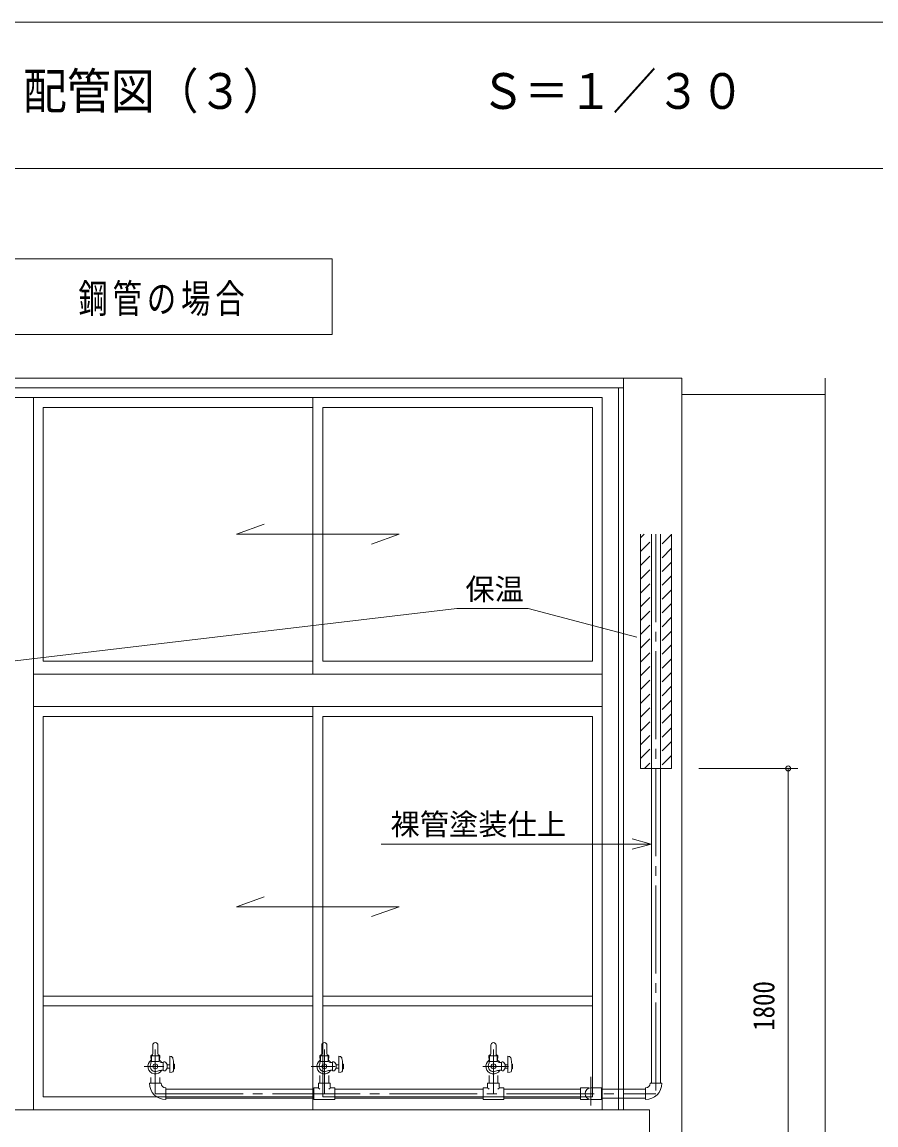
# Model space of a CAD drawing. Units: millimetres, scale not verified, with parts at other scales. Extents: x -12081 to 11949, y -8439 to 8181.
# Drawn here: x 2292 to 4919, y 4790 to 8181 of the extents above; entities that cross this region are included whole.
import ezdxf
from ezdxf.enums import TextEntityAlignment as Align

# ---------------------------------------------------------------- set-up
doc = ezdxf.new("R2010")
doc.units = ezdxf.units.MM
doc.header["$LTSCALE"] = 30
doc.header["$PDMODE"] = 32
doc.header["$PDSIZE"] = 15
doc.linetypes.add('CHAIN2', pattern=[12, 9, -1, 1, -1])
for name, color, linetype, lineweight in [('2-0', 7, 'Continuous', 9), ('3-0', 4, 'Continuous', 9), ('3-1', 7, 'Continuous', 9), ('3-2', 7, 'Continuous', 9), ('E-0', 7, 'Continuous', 9), ('F-2', 5, 'Continuous', 9)]:
    doc.layers.add(name, color=color, linetype=linetype, lineweight=lineweight)
doc.layers.add('2-2', color=7, linetype='Continuous')
doc.styles.add('ＭＳ ゴシック', font='')
doc.styles.get('ＭＳ ゴシック').set_extended_font_data('MS Gothic')

msp = doc.modelspace()

# ---------------------------------------------------------------- linework, layer by layer
at = {"layer": '2-0'}
for p, q in [((3245.53, 7453.08), (2194.97, 7453.08)), ((2194.97, 7220.25), (3245.53, 7220.25)), ((4194.34, 6594.96), (4205.44, 6606.05)), ((4194.34, 6552.53), (4223.14, 6581.33)), ((4260.57, 6576.34), (4289.38, 6605.14)), ((4260.57, 6533.91), (4289.38, 6562.71)), ((4194.34, 6510.1), (4223.14, 6538.9)), ((4260.57, 6491.48), (4289.38, 6520.29)), ((4194.34, 6467.68), (4223.14, 6496.47)), ((4260.57, 6449.06), (4289.38, 6477.86)), ((4194.34, 6425.25), (4223.14, 6454.05)), ((4194.34, 6382.82), (4223.14, 6411.62)), ((4260.57, 6406.63), (4289.38, 6435.43)), ((4260.57, 6364.2), (4289.38, 6393.01)), ((4194.34, 6340.4), (4223.14, 6369.19)), ((4260.57, 6321.78), (4289.38, 6350.58)), ((4194.34, 6297.97), (4223.14, 6326.77)), ((4260.57, 6279.35), (4289.38, 6308.15)), ((4194.34, 6255.54), (4223.14, 6284.34)), ((4194.34, 6213.12), (4223.14, 6241.91)), ((4260.57, 6236.93), (4289.38, 6265.73)), ((4260.57, 6194.5), (4289.38, 6223.3)), ((4194.34, 6170.69), (4223.14, 6199.49)), ((4260.57, 6152.07), (4289.38, 6180.87)), ((4194.34, 6128.26), (4223.14, 6157.06)), ((4260.57, 6109.65), (4289.38, 6138.45)), ((4194.34, 6085.84), (4223.14, 6114.63)), ((4194.34, 6043.41), (4223.14, 6072.21)), ((4260.57, 6067.22), (4289.38, 6096.02)), ((4260.57, 6024.79), (4289.38, 6053.6)), ((4194.34, 6000.98), (4223.14, 6029.78)), ((4260.57, 5982.37), (4289.38, 6011.17)), ((4194.34, 5958.56), (4223.14, 5987.35)), ((4260.57, 5939.94), (4289.38, 5968.74)), ((4194.34, 5916.13), (4223.14, 5944.93)), ((4206.69, 5886.05), (4223.14, 5902.5)), ((4260.57, 5897.51), (4289.38, 5926.32))]:
    msp.add_line(p, q, dxfattribs=at)
at = {"layer": '2-0', "color": 3}
for p, q in [((4194.34, 6606.05), (4194.34, 5886.05)), ((4289.38, 6606.05), (4289.38, 5886.05)), ((4289.38, 5886.05), (4194.34, 5886.05))]:
    msp.add_line(p, q, dxfattribs=at)
at = {"layer": '3-0'}
for p, q in [((4321.86, 7086.05), (2016.76, 7086.05)), ((4141.86, 7056.05), (2016.76, 7056.05)), ((4126.86, 7056.05), (4126.86, 4836.05)), ((4141.86, 7086.05), (4141.86, 4836.05)), ((4321.86, 4161.05), (4321.86, 7086.05)), ((4761.86, 7086.05), (4761.86, 4161.05)), ((2016.76, 7026.05), (4076.83, 7026.05)), ((2326.87, 4836.05), (2326.87, 7026.05)), ((3186.84, 7026.05), (3186.84, 6176.05)), ((4076.83, 7026.05), (4076.83, 4836.05)), ((4761.86, 7036.05), (4321.86, 7036.05)), ((2356.86, 6996.07), (2356.86, 6216.04)), ((2356.86, 6996.07), (3186.84, 6996.07)), ((3216.85, 6996.07), (3216.85, 6216.04)), ((3216.85, 6996.07), (4046.84, 6996.07)), ((4046.84, 6996.07), (4046.84, 6216.04)), ((2951.86, 6606.05), (3036.46, 6636.65)), ((2951.86, 6606.05), (3451.85, 6606.05)), ((3451.85, 6606.05), (3367.24, 6575.45)), ((2356.86, 6216.04), (3186.84, 6216.04)), ((3216.85, 6216.04), (4046.84, 6216.04)), ((2326.87, 6176.05), (4076.83, 6176.05)), ((2326.87, 6076.07), (4076.83, 6076.07)), ((3186.84, 6076.07), (3186.84, 4836.05)), ((2356.86, 6046.06), (2356.86, 4876.04)), ((2356.86, 6046.06), (3186.84, 6046.06)), ((3216.85, 6046.06), (3216.85, 4876.04)), ((3216.85, 6046.06), (4046.84, 6046.06)), ((4046.84, 6046.06), (4046.84, 4876.04)), ((2951.86, 5461.05), (3036.46, 5491.65)), ((2951.86, 5461.05), (3451.85, 5461.05)), ((3451.85, 5461.05), (3367.24, 5430.45)), ((2356.86, 5186.05), (3186.84, 5186.05)), ((2356.86, 5156.05), (3186.84, 5156.05)), ((3216.85, 5186.05), (4046.84, 5186.05)), ((3216.85, 5156.05), (4046.84, 5156.05)), ((2356.86, 4876.04), (3186.84, 4876.04)), ((3216.85, 4876.04), (4046.84, 4876.04)), ((2016.76, 4836.05), (4076.83, 4836.05)), ((2221.86, 4836.05), (4221.86, 4836.05)), ((4221.86, 4836.05), (4221.86, 4461.05))]:
    msp.add_line(p, q, dxfattribs=at)
at = {"layer": '3-0', "color": 7}
for p, q in [((3629.28, 6377.98), (1408.23, 6115.18)), ((3849.14, 6377.98), (4183.18, 6289.43))]:
    msp.add_line(p, q, dxfattribs=at)
at = {"layer": '3-1', "color": 2}
for p, q in [((4228.36, 4918.05), (4228.36, 6606.05)), ((4255.36, 4918.05), (4255.36, 6606.05)), ((2719.86, 4918.05), (2683.86, 4918.05)), ((2719.86, 4918.05), (2683.86, 4918.05)), ((2688.36, 4918.05), (2688.36, 4936.05)), ((2715.36, 4918.05), (2715.36, 4936.05)), ((3203.86, 4918.05), (3203.86, 4906.05)), ((3208.36, 4917.89), (3208.36, 4941.89)), ((3235.36, 4917.89), (3235.36, 4941.89)), ((3723.86, 4918.05), (3723.86, 4906.05)), ((3728.36, 4917.89), (3728.36, 4941.89)), ((3755.36, 4917.89), (3755.36, 4941.89)), ((4223.86, 4918.05), (4259.86, 4918.05)), ((3189.86, 4899.55), (2733.66, 4899.55)), ((2733.86, 4868.05), (2733.86, 4904.05)), ((2733.86, 4868.05), (2733.86, 4904.05)), ((2751.86, 4899.55), (2733.86, 4899.55)), ((3208.26, 4899.65), (3203.27, 4904.64)), ((3235.46, 4899.65), (3240.45, 4904.64)), ((3709.86, 4899.55), (3253.62, 4899.55)), ((3728.26, 4899.65), (3723.27, 4904.64)), ((3755.46, 4899.65), (3760.45, 4904.64)), ((4009.86, 4899.55), (3773.62, 4899.55)), ((4209.86, 4899.55), (4073.86, 4899.55)), ((4209.86, 4868.05), (4209.86, 4904.05)), ((2751.66, 4872.55), (2733.66, 4872.55)), ((3189.86, 4872.55), (2733.86, 4872.55)), ((3709.86, 4872.55), (3253.62, 4872.55)), ((4009.86, 4872.55), (3773.62, 4872.55)), ((4209.86, 4872.55), (4073.86, 4872.55))]:
    msp.add_line(p, q, dxfattribs=at)
at = {"layer": '3-1', "color": 4, "linetype": 'CHAIN2'}
for p, q in [((4241.86, 6606.05), (4241.86, 4886.05)), ((2701.86, 4886.05), (2701.86, 5021.9)), ((3221.86, 4886.05), (3221.86, 5021.9)), ((3741.86, 4886.05), (3741.86, 5021.9)), ((2667.27, 4970.05), (2728.09, 4970.05)), ((3181.04, 4970.05), (3255.46, 4970.05)), ((3709.13, 4970.05), (3787.84, 4970.05)), ((4041.86, 4937.69), (4041.86, 4849.62)), ((2701.86, 4886.05), (4241.86, 4886.05))]:
    msp.add_line(p, q, dxfattribs=at)
at = {"layer": '3-1'}
for p, q in [((3629.28, 6377.98), (3849.14, 6377.98)), ((4373.78, 5886.05), (4678.49, 5886.05)), ((4648.49, 5886.05), (4648.49, 4086.05)), ((4227.04, 5653.6), (4169.08, 5669.13))]:
    msp.add_line(p, q, dxfattribs=at)
at = {"layer": '3-1', "color": 4}
for p, q in [((2711.86, 4970.05), (2691.86, 4970.05)), ((2701.86, 4960.05), (2701.86, 4980.05)), ((3231.86, 4970.05), (3211.86, 4970.05)), ((3221.86, 4960.05), (3221.86, 4980.05)), ((3751.86, 4970.05), (3731.86, 4970.05)), ((3741.86, 4960.05), (3741.86, 4980.05))]:
    msp.add_line(p, q, dxfattribs=at)
at = {"layer": '3-1'}
msp.add_lwpolyline([(3396.9, 5653.6), (4227.04, 5653.6), (4169.08, 5638.07)], dxfattribs=at)
at = {"layer": '3-1', "color": 2}
for points in [[(3239.86, 4906.05), (3239.86, 4918.05), (3203.86, 4918.05)], [(3759.86, 4906.05), (3759.86, 4918.05), (3723.86, 4918.05)], [(3201.86, 4904.05), (3189.86, 4904.05), (3189.86, 4868.05), (3253.86, 4868.05), (3253.86, 4904.05), (3241.86, 4904.05)], [(3721.86, 4904.05), (3709.86, 4904.05), (3709.86, 4868.05), (3773.86, 4868.05), (3773.86, 4904.05), (3761.86, 4904.05)], [(4034.77, 4868.05), (4009.86, 4868.05), (4009.86, 4904.05), (4035.75, 4904.05)], [(4041.86, 4904.05), (4073.86, 4904.05), (4073.86, 4868.05), (4041.86, 4868.05)]]:
    msp.add_lwpolyline(points, dxfattribs=at)
at = {"layer": '3-1', "color": 4}
for centre in [(2701.86, 4970.05), (3221.86, 4970.05), (3741.86, 4970.05)]:
    msp.add_circle(centre, 2, dxfattribs=at)
at = {"layer": '3-1', "color": 2}
for centre, radius, start, end in [((2733.86, 4918.05), 50, 180, 270), ((2733.86, 4918.05), 50, 180, 270), ((2733.86, 4918.05), 14, 180, 270), ((2733.86, 4918.05), 14, 180, 270), ((4209.86, 4918.05), 14, 270, 0), ((4209.86, 4918.05), 50, 270, 0), ((3201.86, 4906.05), 2, 270, 0), ((3241.86, 4906.05), 2, 180, 270), ((3721.86, 4906.05), 2, 270, 0), ((3761.86, 4906.05), 2, 180, 270), ((4041.86, 4886.05), 18, 90, 270)]:
    msp.add_arc(centre, radius, start, end, dxfattribs=at)
at = {"layer": '3-1'}
msp.add_point((4648.49, 5886.05), dxfattribs=at)
at = {"layer": '3-1', "color": 4}
for p in [(2701.86, 4970.05), (3221.86, 4970.05), (3741.86, 4970.05)]:
    msp.add_point(p, dxfattribs=at)
at = {"layer": '3-2'}
for p, q in [((2693.86, 5035.05), (2693.86, 5009.7)), ((2709.86, 5035.44), (2709.86, 5009.7)), ((3213.86, 5035.05), (3213.86, 5009.7)), ((3229.86, 5035.44), (3229.86, 5009.7)), ((3733.86, 5035.05), (3733.86, 5009.7)), ((3749.86, 5035.44), (3749.86, 5009.7)), ((2687.86, 5002.9), (2687.86, 4995.51)), ((2688.36, 4995.05), (2690.01, 4995.05)), ((2688.86, 4995.05), (2688.86, 4986.39)), ((2690.01, 5002.05), (2690.01, 4988.05)), ((2690.01, 5002.05), (2713.71, 5002.05)), ((2690.01, 4988.05), (2690.61, 4985.05)), ((2690.61, 4985.05), (2713.11, 4985.05)), ((2690.86, 5002.55), (2690.86, 5002.05)), ((2691.86, 5005.55), (2692.96, 5005.55)), ((2710.75, 5005.55), (2711.86, 5005.55)), ((2712.86, 5002.55), (2712.86, 5002.05)), ((2713.71, 4988.05), (2713.11, 4985.05)), ((2713.71, 5002.05), (2713.71, 4988.05)), ((2713.71, 4995.05), (2715.36, 4995.05)), ((2714.86, 4995.05), (2714.86, 4987.05)), ((2715.86, 5002.9), (2715.86, 4995.51)), ((2746.61, 5001.05), (2746.61, 4951.55)), ((2746.61, 5001.05), (2749.61, 5000.66)), ((3207.86, 5002.9), (3207.86, 4995.51)), ((3208.36, 4995.05), (3210.01, 4995.05)), ((3208.86, 4995.05), (3208.86, 4986.39)), ((3210.01, 5002.05), (3210.01, 4988.05)), ((3210.01, 5002.05), (3233.71, 5002.05)), ((3210.01, 4988.05), (3210.61, 4985.05)), ((3210.61, 4985.05), (3233.11, 4985.05)), ((3210.86, 5002.55), (3210.86, 5002.05)), ((3211.86, 5005.55), (3212.96, 5005.55)), ((3230.75, 5005.55), (3231.86, 5005.55)), ((3232.86, 5002.55), (3232.86, 5002.05)), ((3233.71, 4988.05), (3233.11, 4985.05)), ((3233.71, 5002.05), (3233.71, 4988.05)), ((3233.71, 4995.05), (3235.36, 4995.05)), ((3234.86, 4995.05), (3234.86, 4987.05)), ((3235.86, 5002.9), (3235.86, 4995.51)), ((3266.61, 5001.05), (3266.61, 4951.55)), ((3266.61, 5001.05), (3269.61, 5000.66)), ((3727.86, 5002.9), (3727.86, 4995.51)), ((3728.36, 4995.05), (3730.01, 4995.05)), ((3728.86, 4995.05), (3728.86, 4986.39)), ((3730.01, 5002.05), (3730.01, 4988.05)), ((3730.01, 5002.05), (3753.71, 5002.05)), ((3730.01, 4988.05), (3730.61, 4985.05)), ((3730.61, 4985.05), (3753.11, 4985.05)), ((3730.86, 5002.55), (3730.86, 5002.05)), ((3731.86, 5005.55), (3732.96, 5005.55)), ((3750.75, 5005.55), (3751.86, 5005.55)), ((3752.86, 5002.55), (3752.86, 5002.05)), ((3753.71, 4988.05), (3753.11, 4985.05)), ((3753.71, 5002.05), (3753.71, 4988.05)), ((3753.71, 4995.05), (3755.36, 4995.05)), ((3754.86, 4995.05), (3754.86, 4987.05)), ((3755.86, 5002.9), (3755.86, 4995.51)), ((3786.61, 5001.05), (3786.61, 4951.55)), ((3786.61, 5001.05), (3789.61, 5000.66)), ((2719.86, 4982.05), (2726.36, 4982.05)), ((2720.62, 4958.05), (2726.36, 4958.05)), ((2726.36, 4982.8), (2726.36, 4957.3)), ((2734.31, 4981.7), (2738.36, 4975.8)), ((2738.36, 4964.3), (2734.31, 4958.41)), ((2738.36, 4975.8), (2738.36, 4964.3)), ((2738.36, 4975.05), (2746.61, 4975.05)), ((2738.36, 4965.05), (2746.61, 4965.05)), ((2752.44, 4951.81), (2746.61, 4951.55)), ((2758.11, 4962.05), (2758.11, 4978.05)), ((2760.6, 4977.05), (2758.11, 4977.05)), ((2760.6, 4963.05), (2758.11, 4963.05)), ((2760.6, 4977.05), (2760.6, 4963.05)), ((3239.86, 4982.05), (3246.36, 4982.05)), ((3240.62, 4958.05), (3246.36, 4958.05)), ((3246.36, 4982.8), (3246.36, 4957.3)), ((3254.31, 4981.7), (3258.36, 4975.8)), ((3258.36, 4964.3), (3254.31, 4958.41)), ((3258.36, 4975.8), (3258.36, 4964.3)), ((3258.36, 4975.05), (3266.61, 4975.05)), ((3258.36, 4965.05), (3266.61, 4965.05)), ((3272.44, 4951.81), (3266.61, 4951.55)), ((3278.11, 4962.05), (3278.11, 4978.05)), ((3280.6, 4977.05), (3278.11, 4977.05)), ((3280.6, 4963.05), (3278.11, 4963.05)), ((3280.6, 4977.05), (3280.6, 4963.05)), ((3759.86, 4982.05), (3766.36, 4982.05)), ((3760.62, 4958.05), (3766.36, 4958.05)), ((3766.36, 4982.8), (3766.36, 4957.3)), ((3774.31, 4981.7), (3778.36, 4975.8)), ((3778.36, 4964.3), (3774.31, 4958.41)), ((3778.36, 4975.8), (3778.36, 4964.3)), ((3778.36, 4975.05), (3786.61, 4975.05)), ((3778.36, 4965.05), (3786.61, 4965.05)), ((3792.44, 4951.81), (3786.61, 4951.55)), ((3798.11, 4962.05), (3798.11, 4978.05)), ((3800.6, 4977.05), (3798.11, 4977.05)), ((3800.6, 4963.05), (3798.11, 4963.05)), ((3800.6, 4977.05), (3800.6, 4963.05))]:
    msp.add_line(p, q, dxfattribs=at)
for centre, radius, start, end in [((2701.86, 5035.05), 8, 0, 180), ((3221.86, 5035.05), 8, 0, 180), ((3741.86, 5035.05), 8, 0, 180), ((2701.86, 4970.05), 23, 124.41745, 328.55099), ((2658.86, 4986.39), 30, 339.19305, 0), ((2691.66, 4999.2), 5.3, 106.21564, 135.80571), ((2691.66, 4999.2), 5.3, 224.19426, 231.49043), ((2689.33, 5007.17), 3, 286.15459, 327.45618), ((2683.86, 5009.7), 10, 314.41504, 0.49806), ((2719.86, 5009.7), 10, 179.50192, 225.58495), ((2714.39, 5007.17), 3, 212.54381, 253.8454), ((2712.06, 4999.2), 5.3, 44.19426, 73.78384), ((2701.86, 4970.05), 23, 31.44899, 55.58253), ((2719.86, 4987.05), 5, 180, 270), ((2712.06, 4999.2), 5.3, 308.50955, 315.80573), ((2748.64, 4993.22), 7.5, 10.89061, 82.56857), ((2628.21, 4970.05), 130.14, 3.52429, 10.89058), ((3221.86, 4970.05), 23, 124.41745, 328.55099), ((3178.86, 4986.39), 30, 339.19305, 0), ((3211.66, 4999.2), 5.3, 106.21564, 135.80571), ((3211.66, 4999.2), 5.3, 224.19426, 231.49043), ((3209.33, 5007.17), 3, 286.15459, 327.45618), ((3203.86, 5009.7), 10, 314.41504, 0.49806), ((3239.86, 5009.7), 10, 179.50192, 225.58495), ((3234.39, 5007.17), 3, 212.54381, 253.8454), ((3232.06, 4999.2), 5.3, 44.19426, 73.78384), ((3221.86, 4970.05), 23, 31.44899, 55.58253), ((3239.86, 4987.05), 5, 180, 270), ((3232.06, 4999.2), 5.3, 308.50955, 315.80573), ((3268.64, 4993.22), 7.5, 10.89061, 82.56857), ((3148.21, 4970.05), 130.14, 3.52429, 10.89058), ((3741.86, 4970.05), 23, 124.41745, 328.55099), ((3698.86, 4986.39), 30, 339.19305, 0), ((3731.66, 4999.2), 5.3, 106.21564, 135.80571), ((3731.66, 4999.2), 5.3, 224.19426, 231.49043), ((3729.33, 5007.17), 3, 286.15459, 327.45618), ((3723.86, 5009.7), 10, 314.41504, 0.49806), ((3759.86, 5009.7), 10, 179.50192, 225.58495), ((3754.39, 5007.17), 3, 212.54381, 253.8454), ((3752.06, 4999.2), 5.3, 44.19426, 73.78384), ((3741.86, 4970.05), 23, 31.44899, 55.58253), ((3759.86, 4987.05), 5, 180, 270), ((3752.06, 4999.2), 5.3, 308.50955, 315.80573), ((3788.64, 4993.22), 7.5, 10.89061, 82.56857), ((3668.21, 4970.05), 130.14, 3.52429, 10.89058), ((2701.86, 4970.05), 16, 159.19304, 294.07057), ((2720.62, 4928.05), 30, 90, 114.07065), ((2729.83, 4978.62), 5.44, 34.50005, 129.63339), ((2729.83, 4961.49), 5.44, 230.36659, 325.49994), ((2752.2, 4957.3), 5.5, 272.48956, 354.12778), ((2628.21, 4970.05), 130.14, 354.12782, 356.47565), ((3221.86, 4970.05), 16, 159.19304, 294.07057), ((3240.62, 4928.05), 30, 90, 114.07065), ((3249.83, 4978.62), 5.44, 34.50005, 129.63339), ((3249.83, 4961.49), 5.44, 230.36659, 325.49994), ((3272.2, 4957.3), 5.5, 272.48956, 354.12778), ((3148.21, 4970.05), 130.14, 354.12782, 356.47565), ((3741.86, 4970.05), 16, 159.19304, 294.07057), ((3760.62, 4928.05), 30, 90, 114.07065), ((3769.83, 4978.62), 5.44, 34.50005, 129.63339), ((3769.83, 4961.49), 5.44, 230.36659, 325.49994), ((3792.2, 4957.3), 5.5, 272.48956, 354.12778), ((3668.21, 4970.05), 130.14, 354.12782, 356.47565)]:
    msp.add_arc(centre, radius, start, end, dxfattribs=at)
at = {"layer": 'E-0'}
msp.add_lwpolyline([(-12080.75, -8439.4), (-12080.75, 8180.6), (11949.25, 8180.6)], dxfattribs=at)
at = {"layer": 'F-2', "color": 7}
for p, q in [((-12080.75, 7730.6), (11949.25, 7730.6)), ((3245.53, 7453.08), (3245.53, 7220.25))]:
    msp.add_line(p, q, dxfattribs=at)

# ---------------------------------------------------------------- texts
at = {"layer": '2-0', "style": 'ＭＳ ゴシック', "width": 0.9}
msp.add_text('\u3000流し台廻り配管図（３）', height=110, dxfattribs=at).set_placement((1484.45, 7880.6), align=Align.BOTTOM_LEFT)
at = {"layer": '2-0', "insert": (2465.25, 7276.67), "char_height": 87.98, "attachment_point": 7, "style": 'ＭＳ ゴシック'}
msp.add_mtext('\\T1.17;\\W0.75;鋼管の場合', dxfattribs=at)
at = {"layer": '2-2', "style": 'ＭＳ ゴシック', "width": 0.9}
msp.add_text('Ｓ＝１／３０\u3000', height=110, dxfattribs=at).set_placement((3703.28, 7880.6), align=Align.BOTTOM_LEFT)
at = {"layer": '3-1', "style": 'ＭＳ ゴシック'}
for s, p in [('保温', (3655.6, 6384.47)), ('裸管塗装仕上', (3425.42, 5661.54))]:
    msp.add_text(s, height=65.98, dxfattribs=at).set_placement(p, align=Align.BOTTOM_LEFT)
at = {"layer": '3-1', "style": 'ＭＳ ゴシック', "width": 0.85}
msp.add_text('1800', height=65.98, rotation=90, dxfattribs=at).set_placement((4625.92, 5079.58), align=Align.BOTTOM_LEFT)

doc.saveas('drawing.dxf')
